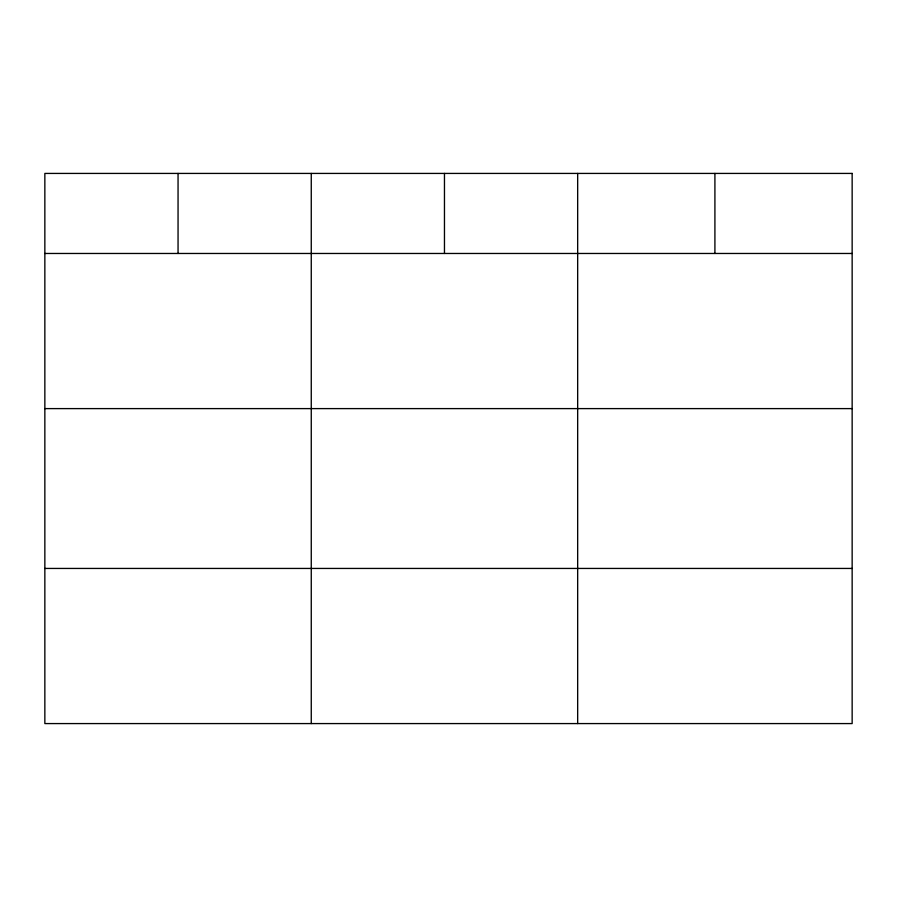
<?xml version="1.0" encoding="UTF-8"?>
<svg xmlns="http://www.w3.org/2000/svg" width="897" height="897" viewBox="0 0 897 897"><rect width="100%" height="100%" fill="white"/><g stroke="black" fill="none" stroke-linecap="round" stroke-linejoin="round"><path stroke-width="1.35" d="M44.85 253.47L852.15 253.47M44.85 408.606L852.15 408.606M44.85 568.44L852.15 568.44M714.909 173.424L714.909 253.47M577.668 173.424L577.668 723.576M444.464 173.424L444.464 253.47M311.259 173.424L311.259 723.576M178.055 173.424L178.055 253.47M852.15 173.424L44.85 173.424L44.85 723.576L852.15 723.576L852.15 173.424"/></g></svg>
